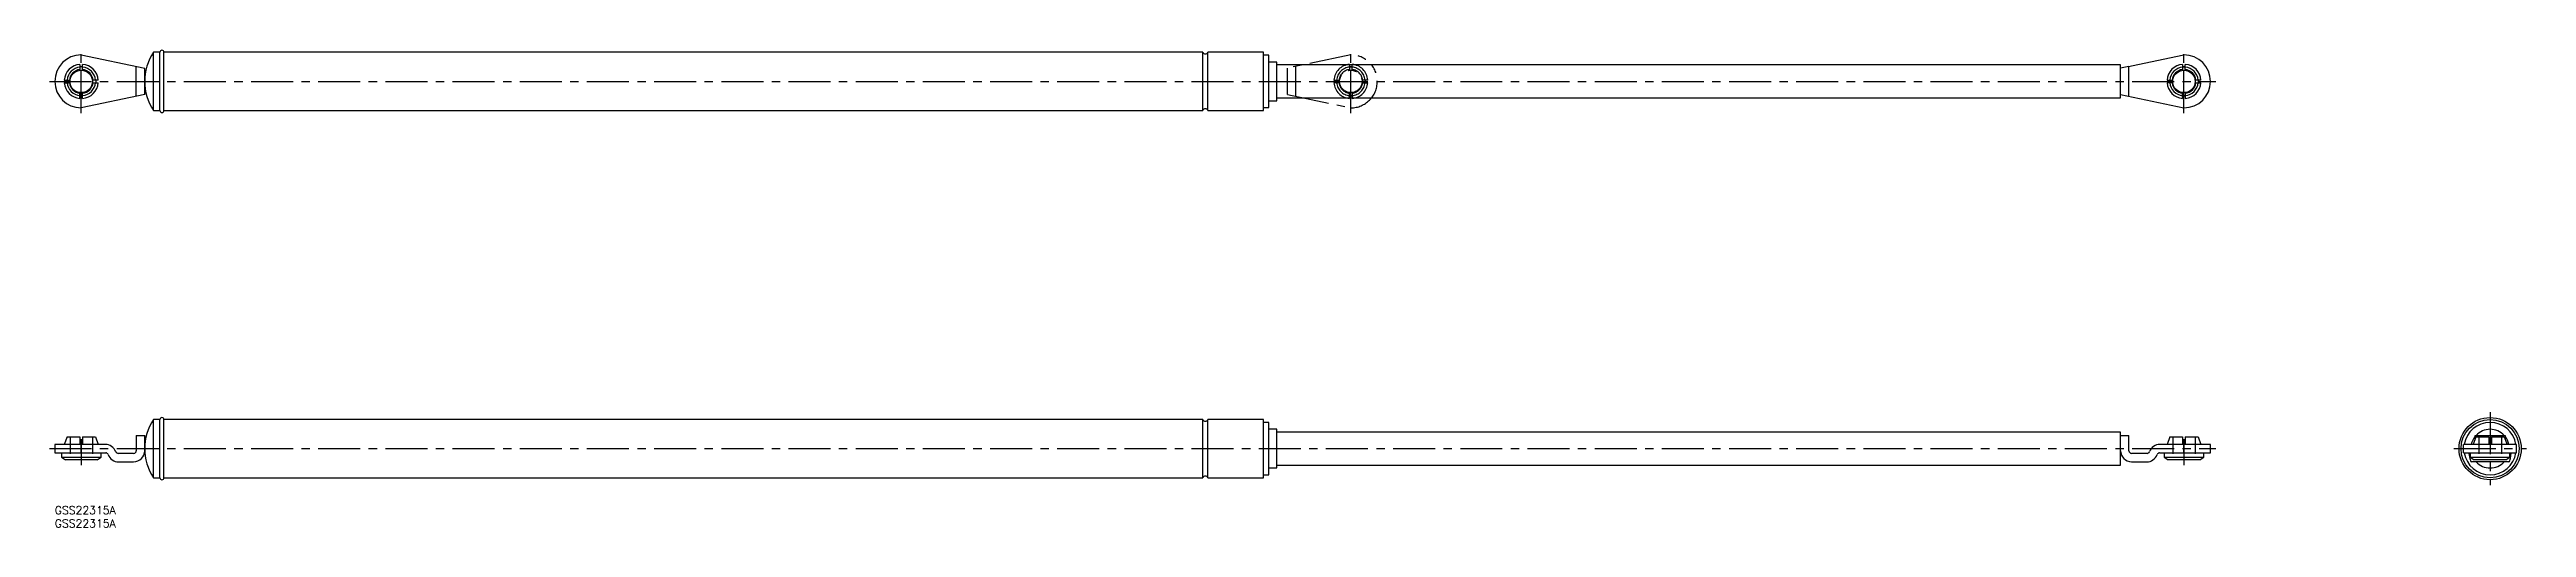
# Model space of a CAD drawing. Extents: x -2 to 934, y -8 to 172.
import ezdxf

# ---------------------------------------------------------------- set-up
doc = ezdxf.new("R2010")
doc.units = 0
doc.header["$LTSCALE"] = 0.5
for name, pattern in [('CENTER', [50.8, 31.75, -6.35, 6.35, -6.35]), ('DASHED', [19.05, 12.7, -6.35]), ('PHANTOM', [63.5, 31.75, -6.35, 6.35, -6.35, 6.35, -6.35])]:
    doc.linetypes.add(name, pattern=pattern)
for name, color, linetype in [('MSM_CENTER', 1, 'CENTER'), ('MSM_CONTINUOUS', 7, 'CONTINUOUS'), ('MSM_DASHED', 4, 'DASHED'), ('MSM_IMAGINARY', 6, 'PHANTOM'), ('MSM_PART_NUMBER', 7, 'CONTINUOUS')]:
    doc.layers.add(name, color=color, linetype=linetype)
doc.styles.get("Standard").update_dxf_attribs({"font": 'txt.shx', "height": 3, "bigfont": 'bigfont.shx'})

# ---------------------------------------------------------------- blocks, each defined once
blk = doc.blocks.new('*U24')
at = {"layer": 'MSM_PART_NUMBER'}
blk.add_text('GSS22315A', height=3, dxfattribs=at).set_placement((0, -3))
blk = doc.blocks.new('*U25')
at = {"layer": 'MSM_PART_NUMBER'}
blk.add_text('GSS22315A', height=3, dxfattribs=at).set_placement((0, -8))

msp = doc.modelspace()

# ---------------------------------------------------------------- linework, layer by layer
at = {"layer": 'MSM_CENTER'}
for p, q in [((10, 148.44), (10, 172.44)), ((490, 148.44), (490, 172.44)), ((805, 148.44), (805, 172.44)), ((-2, 160.44), (817, 160.44)), ((920.74, 35.5), (920.74, 8)), ((-2, 21.75), (817, 21.75)), ((10, 25.35), (10, 15.55)), ((805, 25.35), (805, 15.55)), ((906.99, 21.75), (934.49, 21.75))]:
    msp.add_line(p, q, dxfattribs=at)
at = {"layer": 'MSM_CONTINUOUS'}
for p, q in [((10, 170.44), (34, 165.44)), ((39.75, 171.44), (37.3, 171.44)), ((37.3, 149.44), (37.3, 171.44)), ((39.75, 149.44), (39.75, 171.44)), ((434.06, 171.44), (41.25, 171.44)), ((41.25, 149.44), (41.25, 171.44)), ((434.06, 149.44), (434.06, 171.44)), ((457, 171.44), (435.94, 171.44)), ((435.94, 149.44), (435.94, 171.44)), ((457, 149.44), (457, 171.44)), ((459, 170.34), (457, 170.34)), ((459, 150.54), (459, 170.34)), ((785.2, 166.32), (805, 170.44)), ((3.58, 160.94), (5.78, 160.94)), ((3.58, 159.94), (5.78, 159.94)), ((4.52, 159.99), (4.52, 160.95)), ((9.5, 166.86), (9.5, 164.66)), ((10.5, 164.66), (10.5, 166.86)), ((16.42, 160.94), (14.22, 160.94)), ((14.22, 159.94), (16.42, 159.94)), ((15.48, 160.95), (15.5, 160.44)), ((15.5, 160.44), (15.48, 159.93)), ((30.8, 154.78), (30.8, 166.11)), ((34, 155.44), (34, 165.44)), ((462, 167.74), (459, 167.74)), ((462, 153.14), (462, 167.74)), ((781, 166.69), (462, 166.69)), ((781, 154.19), (781, 166.69)), ((784.2, 166.11), (781, 165.44)), ((784.2, 166.11), (785.2, 166.32)), ((784.2, 154.78), (784.2, 166.11)), ((798.58, 160.94), (800.78, 160.94)), ((800.78, 159.94), (798.58, 159.94)), ((804.5, 166.86), (804.5, 164.66)), ((804.5, 165.92), (805.5, 165.92)), ((805.5, 164.66), (805.5, 166.86)), ((811.42, 160.94), (809.22, 160.94)), ((809.22, 159.94), (811.42, 159.94)), ((810.48, 160.95), (810.5, 160.44)), ((810.5, 160.44), (810.48, 159.93)), ((9.5, 154.03), (9.5, 156.22)), ((34, 155.44), (10, 150.44)), ((10.5, 154.03), (10.5, 156.22)), ((457, 150.54), (459, 150.54)), ((459, 153.14), (462, 153.14)), ((462, 154.19), (781, 154.19)), ((781, 155.44), (805, 150.44)), ((805.51, 154.97), (804.49, 154.97)), ((804.5, 154.03), (804.5, 156.22)), ((805.5, 156.22), (805.5, 154.03)), ((37.3, 149.44), (39.75, 149.44)), ((41.25, 149.44), (434.06, 149.44)), ((435.94, 149.44), (457, 149.44)), ((39.75, 32.75), (37.3, 32.75)), ((37.3, 10.75), (37.3, 32.75)), ((39.75, 10.75), (39.75, 32.75)), ((434.06, 32.75), (41.25, 32.75)), ((41.25, 10.75), (41.25, 32.75)), ((434.06, 10.75), (434.06, 32.75)), ((457, 32.75), (435.94, 32.75)), ((435.94, 10.75), (435.94, 32.75)), ((457, 10.75), (457, 32.75)), ((459, 31.65), (457, 31.65)), ((459, 11.85), (459, 31.65)), ((462, 29.05), (459, 29.05)), ((462, 14.45), (462, 29.05)), ((0, 23.35), (0, 20.15)), ((19.08, 23.35), (0, 23.35)), ((0, 20.15), (19.24, 20.15)), ((2.5, 20.15), (2.5, 18.55)), ((4.62, 26.15), (3.58, 23.35)), ((4.62, 26.15), (9.5, 26.15)), ((9.5, 26.15), (9.5, 23.35)), ((10, 20.15), (10, 23.35)), ((10.5, 26.15), (15.38, 26.15)), ((10.5, 26.15), (10.5, 23.35)), ((15.38, 26.15), (16.42, 23.35)), ((17.5, 18.55), (17.5, 20.15)), ((29.8, 19.95), (23.96, 19.95)), ((30.8, 26.75), (34, 26.75)), ((30.8, 26.75), (30.8, 20.95)), ((34, 20.95), (34, 26.75)), ((781, 28), (462, 28)), ((781, 15.5), (781, 28)), ((781, 26.75), (784.2, 26.75)), ((784.2, 20.95), (784.2, 26.75)), ((791.04, 19.95), (785.2, 19.95)), ((795.76, 20.15), (815, 20.15)), ((815, 23.35), (795.92, 23.35)), ((797.5, 20.15), (797.5, 18.55)), ((799.62, 26.15), (798.58, 23.35)), ((799.62, 26.15), (804.5, 26.15)), ((804.5, 26.15), (804.5, 23.35)), ((805, 20.15), (805, 23.35)), ((805.5, 26.15), (810.38, 26.15)), ((805.5, 26.15), (805.5, 23.35)), ((810.38, 26.15), (811.42, 23.35)), ((812.5, 18.55), (812.5, 20.15)), ((815, 20.15), (815, 23.35)), ((910.74, 20.15), (910.74, 23.35)), ((930.74, 23.35), (910.74, 23.35)), ((910.74, 20.15), (930.74, 20.15)), ((913.24, 20.15), (913.24, 18.55)), ((915.36, 26.15), (914.32, 23.35)), ((915.07, 26.75), (926.4, 26.75)), ((915.07, 25.37), (915.07, 26.75)), ((915.36, 26.15), (920.24, 26.15)), ((920.24, 26.15), (920.24, 23.35)), ((921.24, 26.15), (926.11, 26.15)), ((921.24, 26.15), (921.24, 23.35)), ((926.11, 26.15), (927.15, 23.35)), ((926.4, 26.75), (926.4, 25.37)), ((928.24, 18.55), (928.24, 20.15)), ((930.74, 20.15), (930.74, 23.35)), ((2.5, 18.55), (4, 17.55)), ((2.5, 18.55), (17.5, 18.55)), ((16, 17.55), (4, 17.55)), ((16, 17.55), (17.5, 18.55)), ((24.12, 16.75), (29.8, 16.75)), ((37.3, 10.75), (39.75, 10.75)), ((41.25, 10.75), (434.06, 10.75)), ((435.94, 10.75), (457, 10.75)), ((457, 11.85), (459, 11.85)), ((459, 14.45), (462, 14.45)), ((462, 15.5), (781, 15.5)), ((785.2, 16.75), (790.88, 16.75)), ((797.5, 18.55), (799, 17.55)), ((797.5, 18.55), (812.5, 18.55)), ((811, 17.55), (799, 17.55)), ((811, 17.55), (812.5, 18.55)), ((913.24, 18.55), (914.74, 17.55)), ((913.24, 18.55), (928.24, 18.55)), ((927.79, 16.75), (913.68, 16.75)), ((926.74, 17.55), (914.74, 17.55)), ((926.74, 17.55), (928.24, 18.55))]:
    msp.add_line(p, q, dxfattribs=at)
for centre, radius in [((10, 160.44), 4.25), ((805, 160.44), 4.25), ((920.74, 21.75), 11.75), ((920.74, 21.75), 11)]:
    msp.add_circle(centre, radius, dxfattribs=at)
for centre, radius, start, end in [((10, 160.44), 10, 90, 270), ((54, 160.44), 20, 146.63299, 213.36701), ((40.5, 171.44), 0.75, 0, 180), ((435, 171.79), 1, 200.48732, 339.51268), ((805, 160.44), 10, 270, 90), ((10, 160.44), 6.44, 94.45407, 175.54593), ((10, 160.44), 6.44, 184.45407, 265.54593), ((10, 160.44), 5.4, 95.31277, 174.68723), ((10, 160.44), 5.4, 185.31277, 264.68723), ((10, 160.44), 4.5, 96.37937, 173.62063), ((10, 160.44), 4.5, 186.37937, 263.62063), ((10, 148.2), 17.73, 88.38409, 91.61591), ((10, 160.44), 6.44, 4.45407, 85.54593), ((10, 160.44), 5.4, 5.31277, 84.68723), ((10, 160.44), 4.5, 6.37937, 83.62063), ((10, 160.44), 4.5, 276.37937, 353.62063), ((10, 160.44), 5.4, 275.31277, 354.68723), ((10, 160.44), 6.44, 274.45407, 355.54593), ((805, 160.44), 6.44, 94.45407, 175.54593), ((805, 160.44), 6.44, 184.45407, 265.54593), ((805, 160.44), 5.5, 174.78409, 185.21591), ((805, 160.44), 5.4, 95.31277, 174.68723), ((805, 160.44), 5.4, 185.31277, 264.68723), ((805, 160.44), 4.5, 96.37937, 173.62063), ((805, 160.44), 4.5, 186.37937, 263.62063), ((805, 160.44), 5.5, 84.78409, 95.21591), ((805, 160.44), 6.44, 4.45407, 85.54593), ((805, 160.44), 5.4, 5.31277, 84.68723), ((805, 160.44), 4.5, 6.37937, 83.62063), ((805, 160.44), 6.44, 274.45407, 355.54593), ((805, 160.44), 4.5, 276.37937, 353.62063), ((805, 160.44), 5.4, 275.31277, 354.68723), ((805, 160.44), 5.5, 354.64927, 5.27404), ((10, 171.71), 16.75, 268.26368, 271.76802), ((435, 149.09), 1, 20.48732, 159.51268), ((805, 160.44), 5.5, 264.67434, 275.35736), ((40.5, 149.44), 0.75, 180, 0), ((54, 21.75), 20, 146.63299, 213.36701), ((40.5, 32.75), 0.75, 0, 180), ((435, 33.1), 1, 200.48732, 339.51268), ((920.74, 21.75), 9.9, 9.30072, 170.69928), ((920.74, 21.75), 7.3, 43.23022, 136.76978), ((19.08, 19.15), 4.2, 20.25225, 90), ((19.24, 19.15), 1, 20.25225, 90), ((24.12, 20.95), 4.2, 200.25225, 270), ((23.96, 20.95), 1, 200.25225, 270), ((29.8, 20.95), 4.2, 270, 0), ((29.8, 20.95), 1, 270, 0), ((785.2, 20.95), 4.2, 180, 270), ((785.2, 20.95), 1, 180, 270), ((790.88, 20.95), 4.2, 270, 339.74775), ((791.04, 20.95), 1, 270, 339.74775), ((795.92, 19.15), 4.2, 90, 159.74775), ((795.76, 19.15), 1, 90, 159.74775), ((920.74, 21.75), 9.9, 189.30072, 350.69928), ((912.15, 19.68), 0.69, 356.29819, 42.75092), ((926.78, 20.6), 13.96, 183.94165, 190.4151), ((920.74, 21.75), 7.3, 140.91902, 167.33924), ((920.74, 21.75), 7.3, 12.66076, 39.08098), ((914.7, 20.6), 13.96, 349.5849, 356.05835), ((929.32, 19.68), 0.69, 137.24908, 183.70181), ((40.5, 10.75), 0.75, 180, 0), ((435, 10.4), 1, 20.48732, 159.51268), ((917.24, 18.78), 4.26, 189.6014, 203.0325), ((913.84, 17.27), 0.541, 195.98302, 252.559), ((920.74, 21.75), 7.3, 223.23022, 316.76978), ((927.63, 17.27), 0.541, 287.441, 344.01698), ((924.23, 18.78), 4.26, 336.9675, 350.3986)]:
    msp.add_arc(centre, radius, start, end, dxfattribs=at)
at = {"layer": 'MSM_DASHED'}
for p, q in [((5.75, 26.15), (5.75, 17.55)), ((14.25, 26.15), (14.25, 17.55)), ((800.75, 26.15), (800.75, 17.55)), ((809.25, 26.15), (809.25, 17.55)), ((916.49, 26.15), (916.49, 17.55)), ((924.99, 26.15), (924.99, 17.55))]:
    msp.add_line(p, q, dxfattribs=at)
at = {"layer": 'MSM_IMAGINARY'}
for p, q in [((490, 170.44), (466, 165.44)), ((466, 155.44), (466, 165.44)), ((469.2, 154.78), (469.2, 166.11)), ((483.58, 160.94), (485.78, 160.94)), ((485.78, 159.94), (483.58, 159.94)), ((489.5, 166.86), (489.5, 164.66)), ((489.5, 165.92), (490.5, 165.92)), ((490.5, 164.66), (490.5, 166.86)), ((496.42, 160.94), (494.22, 160.94)), ((494.22, 159.94), (496.42, 159.94)), ((495.48, 160.95), (495.5, 160.44)), ((495.5, 160.44), (495.48, 159.93)), ((466, 155.44), (490, 150.44)), ((490.51, 154.97), (489.49, 154.97)), ((489.5, 154.03), (489.5, 156.22)), ((490.5, 156.22), (490.5, 154.03))]:
    msp.add_line(p, q, dxfattribs=at)
msp.add_circle((490, 160.44), 4.25, dxfattribs=at)
for radius, start, end in [(10, 270, 90), (6.44, 94.45407, 175.54593), (6.44, 184.45407, 265.54593), (5.5, 174.78409, 185.21591), (5.4, 95.31277, 174.68723), (5.4, 185.31277, 264.68723), (4.5, 96.37937, 173.62063), (4.5, 186.37937, 263.62063), (5.5, 84.78409, 95.21591), (6.44, 4.45407, 85.54593), (5.4, 5.31277, 84.68723), (4.5, 6.37937, 83.62063), (6.44, 274.45407, 355.54593), (4.5, 276.37937, 353.62063), (5.4, 275.31277, 354.68723), (5.5, 354.64927, 5.27404), (5.5, 264.67434, 275.35736)]:
    msp.add_arc((490, 160.44), radius, start, end, dxfattribs=at)

# ---------------------------------------------------------------- block references
at = {"layer": 'MSM_CONTINUOUS'}
for name in ['*U24', '*U25']:
    msp.add_blockref(name, (0, 0), dxfattribs=at)

doc.saveas('drawing.dxf')
